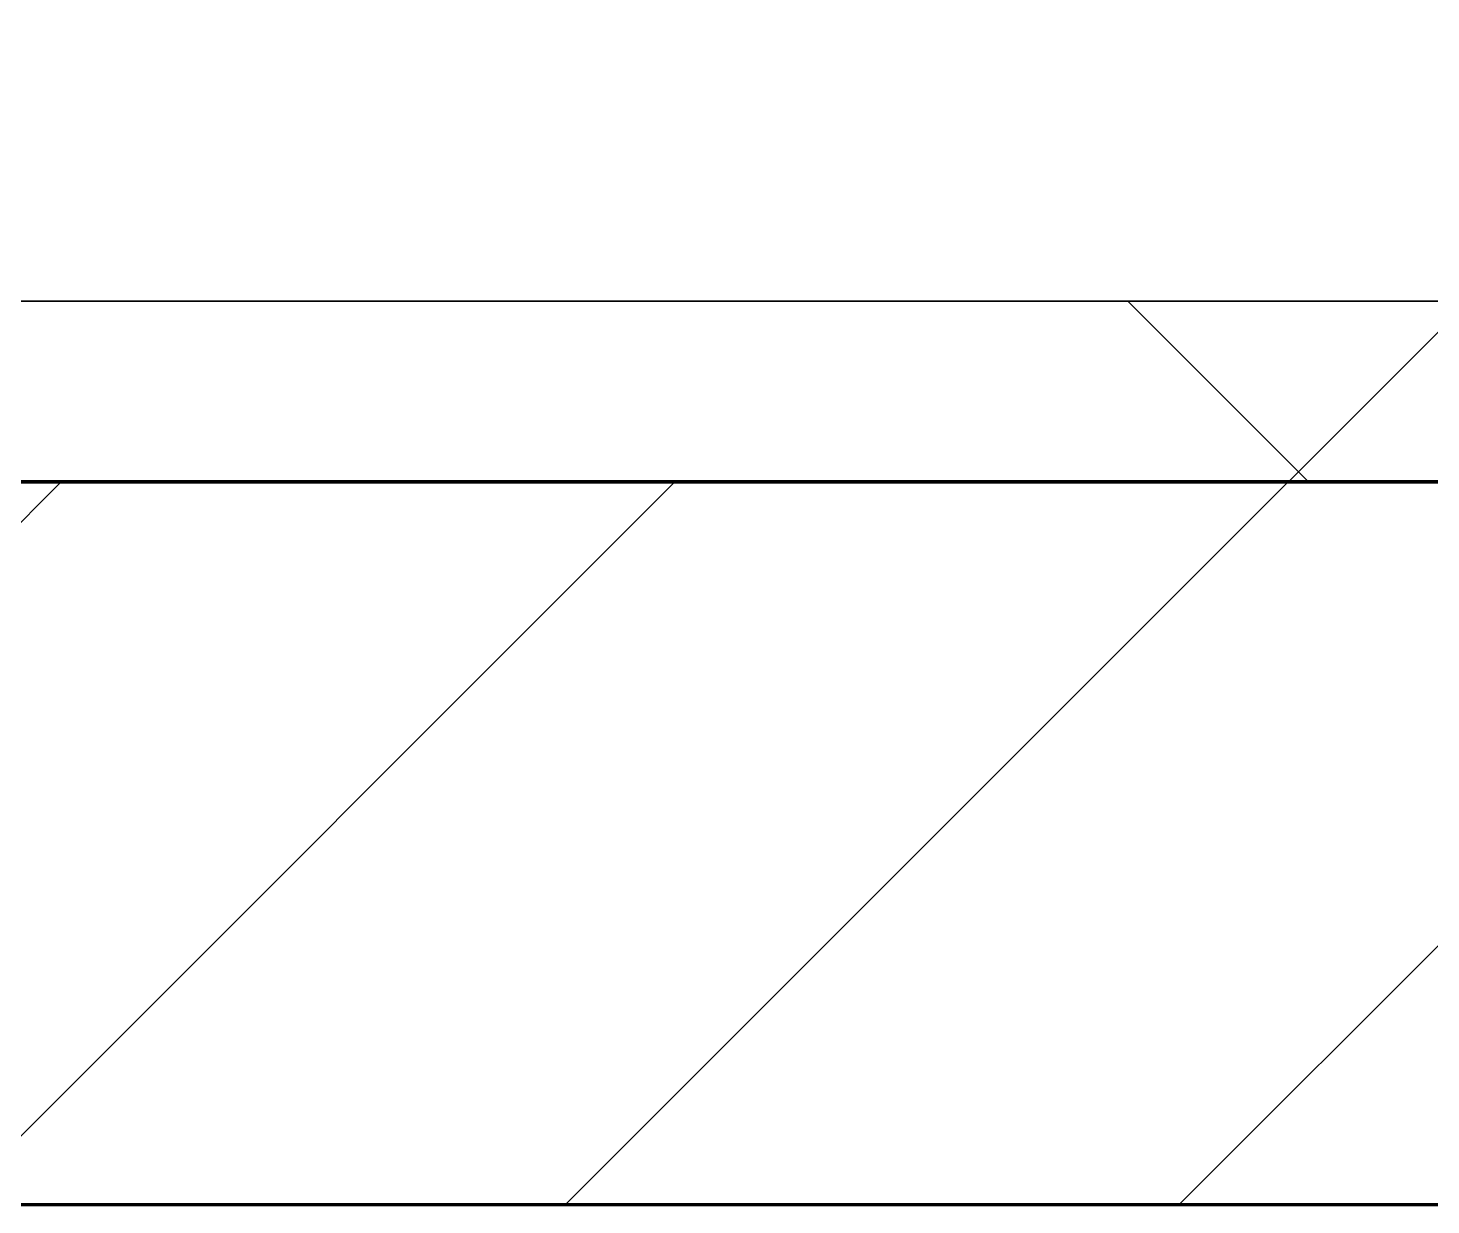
# Model space of a CAD drawing. Header units: millimetres. Extents: x -794334 to -714814, y -17806 to 22403.
# Drawn here: x -739843.5 to -739455.4, y -4021 to -3695.4 of the extents above; entities that cross this region are included whole.
import ezdxf
from ezdxf.xclip import XClip

# ---------------------------------------------------------------- set-up
doc = ezdxf.new("R2010")
doc.units = ezdxf.units.MM
doc.header["$XCLIPFRAME"] = 0
for name, color, linetype, lineweight in [('A-GLAZ-CURT', 2, 'Continuous', 9), ('A-WALL', 5, 'Continuous', 35), ('A-WALL-FNSH', 2, 'Continuous', 35), ('A-WALL-PATT', 1, 'Continuous', 35), ('WALL-E', 2, 'Continuous', 35)]:
    doc.layers.add(name, color=color, linetype=linetype, lineweight=lineweight)
doc.layers.add('A11_ALU.SOLID SHEET', color=2, linetype='Continuous')

# ---------------------------------------------------------------- blocks, each defined once
blk = doc.blocks.new('PPLS-PP19_Custom Tile Pattern - Custom Tile Pattern-V182-4252-01 ENLARGED CONCOURSE LEVEL - REFLECTED CEILING PLAN - SHEET 3')
at = {"layer": 'A-GLAZ-CURT'}
for p, q in [((-300, 0), (300, 0)), ((300, 0), (-300, 0)), ((195.99, 0), (213.31, 0)), ((213.31, 0), (195.99, 0)), ((230.06, 0), (300, 0)), ((-300, -50), (300, -50)), ((300, -50), (-300, -50))]:
    blk.add_line(p, q, dxfattribs=at)
for points, knots in [([(-126.5, 0), (-122.44, 0), (-108.71, 0), (-86.68, 0), (-63.44, 0), (-54.4, 0), (-48.53, 0), (-30.79, 0), (-18.03, 0), (8.61, 0), (15.02, 0), (22.91, 0), (31, 0), (39.04, 0), (51.19, 0), (58.74, 0), (61.34, 0), (61.45, 0)], [-5231.017328, -5231.017328, -5231.017328, -5231.017328, -4994.692869, -4542.524482, -4008.285538, -3689.699207, -3546.54457, -3315.260113, -2864.387349, -2439.246196, -2084.094819, -1956.422387, -1818.904206, -1645.594513, -1443.202566, -1228.752106, -1120.932285, -1120.932285, -1120.932285, -1120.932285]), ([(76.63, 0), (74.8, 0), (67.65, 0), (53.52, 0), (37, 0), (24.07, 0), (12.82, 0), (-2.9, 0), (-20.62, 0), (-32.81, 0), (-44.85, 0), (-51.43, 0), (-51.79, 0)], [-3095.572228, -3095.572228, -3095.572228, -3095.572228, -2950.589685, -2634.532728, -2313.748533, -2106.613311, -1925.670641, -1617.263037, -1290.787923, -1039.307308, -819.71621, -644.910881, -644.910881, -644.910881, -644.910881]), ([(-35.9, 0), (-31.75, 0), (-18.84, 0), (8.83, 0), (43.36, 0), (70.92, 0), (82.12, 0), (83.66, 0)], [-6169.158662, -6169.158662, -6169.158662, -6169.158662, -5862.463379, -5340.621928, -4573.028122, -4094.177415, -3869.465285, -3869.465285, -3869.465285, -3869.465285]), ([(70.61, 0), (66.16, 0), (55.8, 0), (39.61, 0), (24.74, 0), (2.64, 0), (-17.84, 0), (-30.57, 0), (-31.82, 0), (-32, 0)], [-4647.237329, -4647.237329, -4647.237329, -4647.237329, -4326.416877, -4098.545751, -3766.694881, -3333.063701, -2994.501669, -2698.150104, -2614.070998, -2614.070998, -2614.070998, -2614.070998]), ([(-15.19, 0), (-13.07, 0), (7.48, 0), (42.82, 0), (88.72, 0), (120.63, 0), (138.28, 0), (138.53, 0)], [-461.142613, -461.142613, -461.142613, -461.142613, -429.606584, -390.253598, -346.313304, -291.370682, -290.5735, -290.5735, -290.5735, -290.5735]), ([(103.09, 0), (101.08, 0), (86.31, 0), (63.34, 0), (35.84, 0), (12, 0), (3.08, 0), (-1.67, 0), (-2.25, 0)], [-375.435014, -375.435014, -375.435014, -375.435014, -369.147452, -330.153101, -307.516438, -285.83788, -246.234814, -234.646884, -234.646884, -234.646884, -234.646884]), ([(27.44, 0), (27.9, 0), (29.54, 0), (38.07, 0), (53.39, 0), (71.67, 0), (84.83, 0), (86.01, 0), (92.51, 0), (94.33, 0)], [-5037.309798, -5037.309798, -5037.309798, -5037.309798, -4887.603822, -4705.298446, -4353.683244, -3960.84581, -3759.045785, -3336.541051, -2783.776468, -2783.776468, -2783.776468, -2783.776468]), ([(53.18, 0), (53.06, 0), (52.22, 0), (44.99, 0), (36.46, 0), (30.82, 0)], [-622.740158, -622.740158, -622.740158, -622.740158, -566.066452, -360.610861, 0, 0, 0, 0]), ([(31.97, 0), (32.41, 0), (36.29, 0), (48.37, 0), (71.92, 0), (100.57, 0), (116.36, 0), (128.63, 0), (128.95, 0)], [-138.166221, -138.166221, -138.166221, -138.166221, -135.792042, -118.513713, -97.899267, -63.759246, -39.050993, -35.895543, -35.895543, -35.895543, -35.895543]), ([(32.02, 0), (33.37, 0), (38.28, 0), (45.92, 0), (57.76, 0), (64.47, 0), (72.74, 0), (75.22, 0), (76.03, 0), (76.21, 0)], [-1161.668693, -1161.668693, -1161.668693, -1161.668693, -1089.329421, -901.315459, -753.071572, -495.328968, -421.953223, -334.951786, -290.452333, -290.452333, -290.452333, -290.452333]), ([(136.44, 0), (121.66, 0), (87.21, 0), (51.72, 0), (32.03, 0)], [-106.750556, -106.750556, -106.750556, -106.750556, -59.610984, -0.836147, -0.836147, -0.836147, -0.836147]), ([(99.26, 0), (97.94, 0), (91.62, 0), (85.59, 0), (74.4, 0), (62.26, 0), (51.85, 0), (44.35, 0), (35.53, 0), (32.41, 0)], [-7633.94163, -7633.94163, -7633.94163, -7633.94163, -7531.75727, -7135.649961, -6924.452779, -6738.82075, -6548.303034, -6314.283804, -6175.773004, -6175.773004, -6175.773004, -6175.773004]), ([(99.91, 0), (90.14, 0), (75, 0), (57.82, 0), (46.51, 0), (41.18, 0), (36.02, 0), (35.54, 0), (35.54, 0)], [-395.226026, -395.226026, -395.226026, -395.226026, -357.622665, -341.267687, -334.000314, -326.15566, -319.318397, -317.489778, -317.489778, -317.489778, -317.489778]), ([(36.29, 0), (37.77, 0), (48.82, 0), (64.79, 0), (95.91, 0), (124.45, 0), (132.42, 0), (134.6, 0)], [-314.598523, -314.598523, -314.598523, -314.598523, -305.899624, -287.17622, -249.500363, -194.761443, -152.241002, -152.241002, -152.241002, -152.241002]), ([(61.47, 0), (61.47, 0), (61.21, 0), (54.61, 0), (53.71, 0), (53.56, 0)], [-1113.311073, -1113.311073, -1113.311073, -1113.311073, -1096.402191, -891.204116, -747.28819, -747.28819, -747.28819, -747.28819]), ([(76.22, 0), (75.58, 0), (73.64, 0), (71.05, 0), (70.61, 0)], [-193.634889, -193.634889, -193.634889, -193.634889, -31.537676, 0, 0, 0, 0]), ([(94.4, 0), (94.4, 0), (94.64, 0), (99.11, 0), (108.97, 0), (120.79, 0), (139.94, 0), (163.31, 0), (185.23, 0), (193.62, 0), (194.69, 0), (194.79, 0)], [-2348.345796, -2348.345796, -2348.345796, -2348.345796, -2310.419338, -2233.599744, -2052.234781, -1843.028543, -1530.39897, -1095.004608, -529.74427, -295.064701, -265.121568, -265.121568, -265.121568, -265.121568]), ([(114.39, 0), (114.2, 0), (112.08, 0), (106.7, 0), (100.84, 0), (99.9, 0)], [-8148.58938, -8148.58938, -8148.58938, -8148.58938, -8105.191388, -7723.759874, -7650.695761, -7650.695761, -7650.695761, -7650.695761]), ([(167.07, 0), (166.75, 0), (161.66, 0), (147.02, 0), (117.98, 0), (101.91, 0), (100.34, 0)], [-535.995142, -535.995142, -535.995142, -535.995142, -530.793311, -458.593899, -401.860199, -395.777283, -395.777283, -395.777283, -395.777283]), ([(129.02, 0), (129.02, 0), (124.41, 0), (122.35, 0), (114.96, 0), (108.04, 0), (103.09, 0)], [-35.386604, -35.386604, -35.386604, -35.386604, -31.430235, -22.807238, -15.488593, 0, 0, 0, 0]), ([(157.9, 0), (156.77, 0), (151.67, 0), (143.29, 0), (134.04, 0), (126.24, 0), (118.6, 0), (114.23, 0), (111.98, 0), (105.66, 0), (105.23, 0), (105.23, 0)], [-10292.955006, -10292.955006, -10292.955006, -10292.955006, -10098.273015, -9847.788484, -9677.714971, -9567.007022, -9453.21225, -9220.200448, -9012.77275, -8966.157302, -8929.495943, -8929.495943, -8929.495943, -8929.495943]), ([(105.26, 0), (105.52, 0), (111.01, 0), (112.65, 0), (113.59, 0)], [-8920.561005, -8920.561005, -8920.561005, -8920.561005, -8814.835624, -8577.462505, -8577.462505, -8577.462505, -8577.462505]), ([(128.58, 0), (128.8, 0), (130.16, 0), (139.26, 0), (152.67, 0), (161.24, 0), (162.19, 0), (162.75, 0)], [-633.326174, -633.326174, -633.326174, -633.326174, -627.736123, -618.981161, -602.094757, -592.980799, -581.414464, -581.414464, -581.414464, -581.414464]), ([(137.1, 0), (136, 0), (133.64, 0), (129.87, 0), (129.11, 0)], [-670.405967, -670.405967, -670.405967, -670.405967, -651.020627, -640.742133, -640.742133, -640.742133, -640.742133]), ([(193.8, 0), (193.33, 0), (190.11, 0), (183.13, 0), (171, 0), (161.95, 0), (161.28, 0), (158.35, 0), (157.85, 0), (157.77, 0)], [-11665.349007, -11665.349007, -11665.349007, -11665.349007, -11565.880756, -11105.624034, -10839.086983, -10768.332124, -10666.779182, -10580.760289, -10550.278881, -10550.278881, -10550.278881, -10550.278881]), ([(300, 0), (286.53, 0), (254.22, 0), (207.11, 0), (177.41, 0), (159.34, 0), (158.33, 0), (158.3, 0)], [-285.253232, -285.253232, -285.253232, -285.253232, -244.693688, -187.987675, -143.776725, -129.632772, -123.352749, -123.352749, -123.352749, -123.352749]), ([(159.07, 0), (159.13, 0), (160.84, 0), (163.52, 0), (166.75, 0), (167.07, 0)], [-115.643202, -115.643202, -115.643202, -115.643202, -114.681583, -87.660824, -84.805015, -84.805015, -84.805015, -84.805015]), ([(162.75, 0), (165.4, 0), (170.91, 0), (172.61, 0), (172.61, 0)], [-111.264224, -111.264224, -111.264224, -111.264224, -56.742688, -19.085662, -19.085662, -19.085662, -19.085662]), ([(167.75, 0), (169.74, 0), (175.06, 0), (185.98, 0), (208.82, 0), (219.42, 0), (230.06, 0)], [-82.802292, -82.802292, -82.802292, -82.802292, -65.295536, -41.623857, -24.459831, 0, 0, 0, 0]), ([(247.1, 0), (246.76, 0), (245.04, 0), (238.34, 0), (226.56, 0), (221.1, 0), (200.27, 0), (182.99, 0), (174.27, 0), (169.67, 0), (168.99, 0)], [-9649.085549, -9649.085549, -9649.085549, -9649.085549, -9581.591397, -9406.094246, -9221.510254, -9016.44624, -8717.832359, -8253.978395, -8152.463617, -8069.855175, -8069.855175, -8069.855175, -8069.855175]), ([(215.22, 0), (214.62, 0), (210.55, 0), (203.98, 0), (187.54, 0), (175.3, 0), (169.49, 0)], [-203.825446, -203.825446, -203.825446, -203.825446, -198.527383, -184.406837, -162.427601, -142.916156, -142.916156, -142.916156, -142.916156]), ([(171.51, 0), (176.48, 0), (193.23, 0), (201.73, 0), (208.81, 0), (213.9, 0), (241.96, 0), (266.73, 0), (281.71, 0), (291.71, 0), (296.52, 0), (297.86, 0), (298.09, 0)], [-7971.819559, -7971.819559, -7971.819559, -7971.819559, -7784.112253, -7606.717214, -7289.299508, -7042.621073, -6582.165592, -6068.460911, -5766.029927, -5566.724884, -5280.360606, -5199.253518, -5199.253518, -5199.253518, -5199.253518]), ([(172.07, 0), (177.66, 0), (187.87, 0), (201.08, 0), (207.47, 0), (213.96, 0), (215.11, 0)], [-255.364076, -255.364076, -255.364076, -255.364076, -237.955587, -223.92608, -215.862851, -208.75215, -208.75215, -208.75215, -208.75215]), ([(300, 0), (288.22, 0), (262, 0), (230.43, 0), (219.94, 0), (219.02, 0)], [-12528.858583, -12528.858583, -12528.858583, -12528.858583, -11905.454923, -11162.864862, -10856.732305, -10856.732305, -10856.732305, -10856.732305]), ([(219.9, 0), (220.86, 0), (227.84, 0), (242.06, 0), (246.54, 0), (246.96, 0)], [-10670.940496, -10670.940496, -10670.940496, -10670.940496, -10511.382485, -9925.173265, -9834.877357, -9834.877357, -9834.877357, -9834.877357]), ([(284.76, 0), (284.76, 0), (285.09, 0), (287.47, 0), (293.59, 0), (297.76, 0), (300, 0)], [-4110.630118, -4110.630118, -4110.630118, -4110.630118, -4053.389046, -3959.664717, -3862.421465, -3746.95702, -3746.95702, -3746.95702, -3746.95702]), ([(297.38, 0), (295.84, 0), (291.62, 0), (285.38, 0), (284.87, 0)], [-4803.172655, -4803.172655, -4803.172655, -4803.172655, -4358.271401, -4143.037883, -4143.037883, -4143.037883, -4143.037883])]:
    blk.add_open_spline(points, degree=3, knots=knots, dxfattribs=at)
for points in [[(80.35, 0), (79.57, 0), (78.27, 0), (76.63, 0)], [(84.06, 0), (83.48, 0), (82.41, 0), (81.72, 0)], [(168.74, 0), (168.74, 0), (169.81, 0), (171.51, 0)], [(195.11, 0), (194.91, 0), (194.44, 0), (193.8, 0)]]:
    blk.add_open_spline(points, degree=3, dxfattribs=at)
blk = doc.blocks.new('PPLS-PP19_Custom Tile Pattern - Custom Tile Pattern-V183-4252-01 ENLARGED CONCOURSE LEVEL - REFLECTED CEILING PLAN - SHEET 3')
at = {"layer": 'A-GLAZ-CURT'}
for p, q in [((-300, 0), (300, 0)), ((300, 0), (-300, 0)), ((-293.07, 0), (-275.75, 0)), ((-275.75, 0), (-293.07, 0)), ((-222.32, 0), (-205, 0)), ((-205, 0), (-222.32, 0)), ((-300, -50), (300, -50)), ((300, -50), (-300, -50))]:
    blk.add_line(p, q, dxfattribs=at)
at = {"layer": 'A-GLAZ-CURT', "flags": 128}
for points in [[(-300, 0), (-291.56, 0), (-283.3, 0), (-275.2, 0), (-267.26, 0), (-259.45, 0), (-251.77, 0), (-244.2, 0), (-236.74, 0), (-229.36, 0), (-222.06, 0), (-214.83, 0), (-207.71, 0), (-200.76, 0), (-194.02, 0), (-187.54, 0), (-181.38, 0), (-175.58, 0), (-170.25, 0)], [(-160.72, 0), (-164.95, 0), (-169.65, 0), (-174.47, 0), (-179.49, 0), (-184.81, 0), (-190.44, 0), (-196.37, 0), (-202.58, 0), (-209.04, 0), (-215.73, 0), (-222.63, 0), (-229.72, 0), (-236.97, 0), (-244.39, 0), (-251.96, 0), (-259.67, 0), (-267.51, 0), (-275.48, 0), (-283.55, 0), (-291.73, 0), (-300, 0)]]:
    blk.add_lwpolyline(points, dxfattribs=at)
at = {"layer": 'A-GLAZ-CURT'}
for points, knots in [([(-300, 0), (-284.65, 0), (-236.57, 0), (-174.61, 0), (-129.95, 0), (-110.8, 0), (-99.5, 0), (-91.46, 0)], [-5323.127839, -5323.127839, -5323.127839, -5323.127839, -4502.809032, -2700.551212, -1002.059161, -460.363443, 0, 0, 0, 0]), ([(-160.71, 0), (-177.08, 0), (-214.26, 0), (-262.56, 0), (-294.48, 0), (-300, 0)], [-16421.657412, -16421.657412, -16421.657412, -16421.657412, -15131.813646, -13729.592194, -13439.944408, -13439.944408, -13439.944408, -13439.944408]), ([(-137.88, 0), (-140.56, 0), (-147.66, 0), (-147.69, 0), (-158.72, 0), (-174.02, 0), (-185.59, 0), (-209.77, 0), (-232.01, 0), (-255.22, 0), (-262.59, 0), (-264.9, 0), (-265.4, 0)], [-3187.727384, -3187.727384, -3187.727384, -3187.727384, -2919.378265, -2477.344047, -2237.412286, -2029.680487, -1755.085331, -1400.429864, -858.079193, -543.655514, -208.940337, 0, 0, 0, 0]), ([(-258.6, 0), (-257.91, 0), (-254.26, 0), (-241.25, 0), (-225.99, 0), (-213.1, 0), (-200.2, 0), (-185.8, 0), (-173.07, 0), (-162.54, 0), (-160.82, 0)], [-5722.54675, -5722.54675, -5722.54675, -5722.54675, -5657.471696, -5413.335975, -5017.494783, -4832.723979, -4666.091899, -4349.945572, -4000.813434, -3917.448111, -3917.448111, -3917.448111, -3917.448111]), ([(-133.82, 0), (-135.51, 0), (-137.8, 0), (-149.31, 0), (-162.01, 0), (-177.91, 0), (-199.46, 0), (-216.65, 0), (-231.26, 0), (-233.46, 0), (-234, 0)], [-2731.647847, -2731.647847, -2731.647847, -2731.647847, -2418.507304, -2308.929706, -2113.765672, -1763.376603, -1422.553702, -978.033455, -846.069444, -682.911962, -682.911962, -682.911962, -682.911962]), ([(-233.49, 0), (-233.44, 0), (-232.38, 0), (-230.74, 0), (-225.3, 0), (-223.63, 0)], [-455.274641, -455.274641, -455.274641, -455.274641, -440.605512, -119.536984, 0, 0, 0, 0]), ([(-223.63, 0), (-219.39, 0), (-206.17, 0), (-188.58, 0), (-169.02, 0), (-152.12, 0), (-136.84, 0), (-127.33, 0), (-124.19, 0), (-123.43, 0), (-123.28, 0)], [-5463.295695, -5463.295695, -5463.295695, -5463.295695, -5161.076232, -4739.070012, -4465.409639, -4149.119819, -3839.893365, -3647.167523, -3488.92562, -3439.852845, -3439.852845, -3439.852845, -3439.852845])]:
    blk.add_open_spline(points, degree=3, knots=knots, dxfattribs=at)
blk = doc.blocks.new('*U1029')
at = {"layer": 'A-GLAZ-CURT'}
for name, p in [('PPLS-PP19_Custom Tile Pattern - Custom Tile Pattern-V182-4252-01 ENLARGED CONCOURSE LEVEL - REFLECTED CEILING PLAN - SHEET 3', (39002.37, -7350)), ('PPLS-PP19_Custom Tile Pattern - Custom Tile Pattern-V183-4252-01 ENLARGED CONCOURSE LEVEL - REFLECTED CEILING PLAN - SHEET 3', (39602.37, -7350))]:
    blk.add_blockref(name, p, dxfattribs=at)
blk = doc.blocks.new('*U1630')
blk.add_lwpolyline([(22690, -750), (19166.45, -750), (19116.45, -700), (18966.44, -550), (-101025.39, -550), (-101025.39, -6704.96), (-96300, -6704.96), (-96300, -7350), (-94497.63, -7350), (17250, -7350), (17250, -6849.96), (18300, -6849.96), (22690, -6849.96)], close=True)

msp = doc.modelspace()

# ---------------------------------------------------------------- block references
at = {"layer": 'A11_ALU.SOLID SHEET'}
ref = msp.add_blockref('*U1630', (-744681.24, 3579.02), dxfattribs=at)
XClip(ref).set_block_clipping_path([(-45802.4668593339, -9620.0029952967), (23702.8690583039, 10334.9999958097)])

# ---------------------------------------------------------------- next in the draw order: hatches: boundary and pattern name
at = {"layer": 'A-WALL-PATT', "lineweight": 9}
h = msp.add_hatch(dxfattribs=at)
h.set_pattern_fill('FP_5', color=256, style=0, pattern_type=2)
h.set_pattern_definition([(45, (0, 0), (-212.13203, 212.13203), []), (135, (0, 0), (-212.13203, -212.13203), [])])
h.paths.add_polyline_path([(-727630.24, -3820.98), (-727382.37, -3820.98), (-727382.37, -3770.98), (-790483.7, -3770.98), (-790483.7, -3820.98), (-727766, -3820.98)])
h = msp.add_hatch(dxfattribs=at)
h.set_pattern_fill('FP_2', color=256, style=0, pattern_type=2)
h.set_pattern_definition([(45, (0, 0), (-84.852814, 84.852814), [])])
h.paths.add_polyline_path([(-727382.37, -4020.98), (-727382.37, -3820.98), (-790483.7, -3820.98), (-790483.7, -4020.98), (-727494.49, -4020.98)])

# ---------------------------------------------------------------- next in the draw order: linework, layer by layer
at = {"layer": 'A-WALL', "color": 7, "lineweight": 70}
for p, q in [((-740780, -3820.98), (-738380, -3820.98)), ((-738380, -3820.98), (-740780, -3820.98)), ((-738380, -4020.98), (-740780, -4020.98))]:
    msp.add_line(p, q, dxfattribs=at)
at = {"layer": 'A-WALL-FNSH', "color": 250}
msp.add_line((-740780, -3770.98), (-738380, -3770.98), dxfattribs=at)
at = {"layer": 'WALL-E'}
for p, q in [((-727382.37, -4020.98), (-790483.7, -4020.98)), ((-790483.7, -4020.98), (-727382.37, -4020.98))]:
    msp.add_line(p, q, dxfattribs=at)

# ---------------------------------------------------------------- next in the draw order: block references
msp.add_blockref('*U1029', (-778882.37, 3579.02))

doc.saveas('drawing.dxf')
